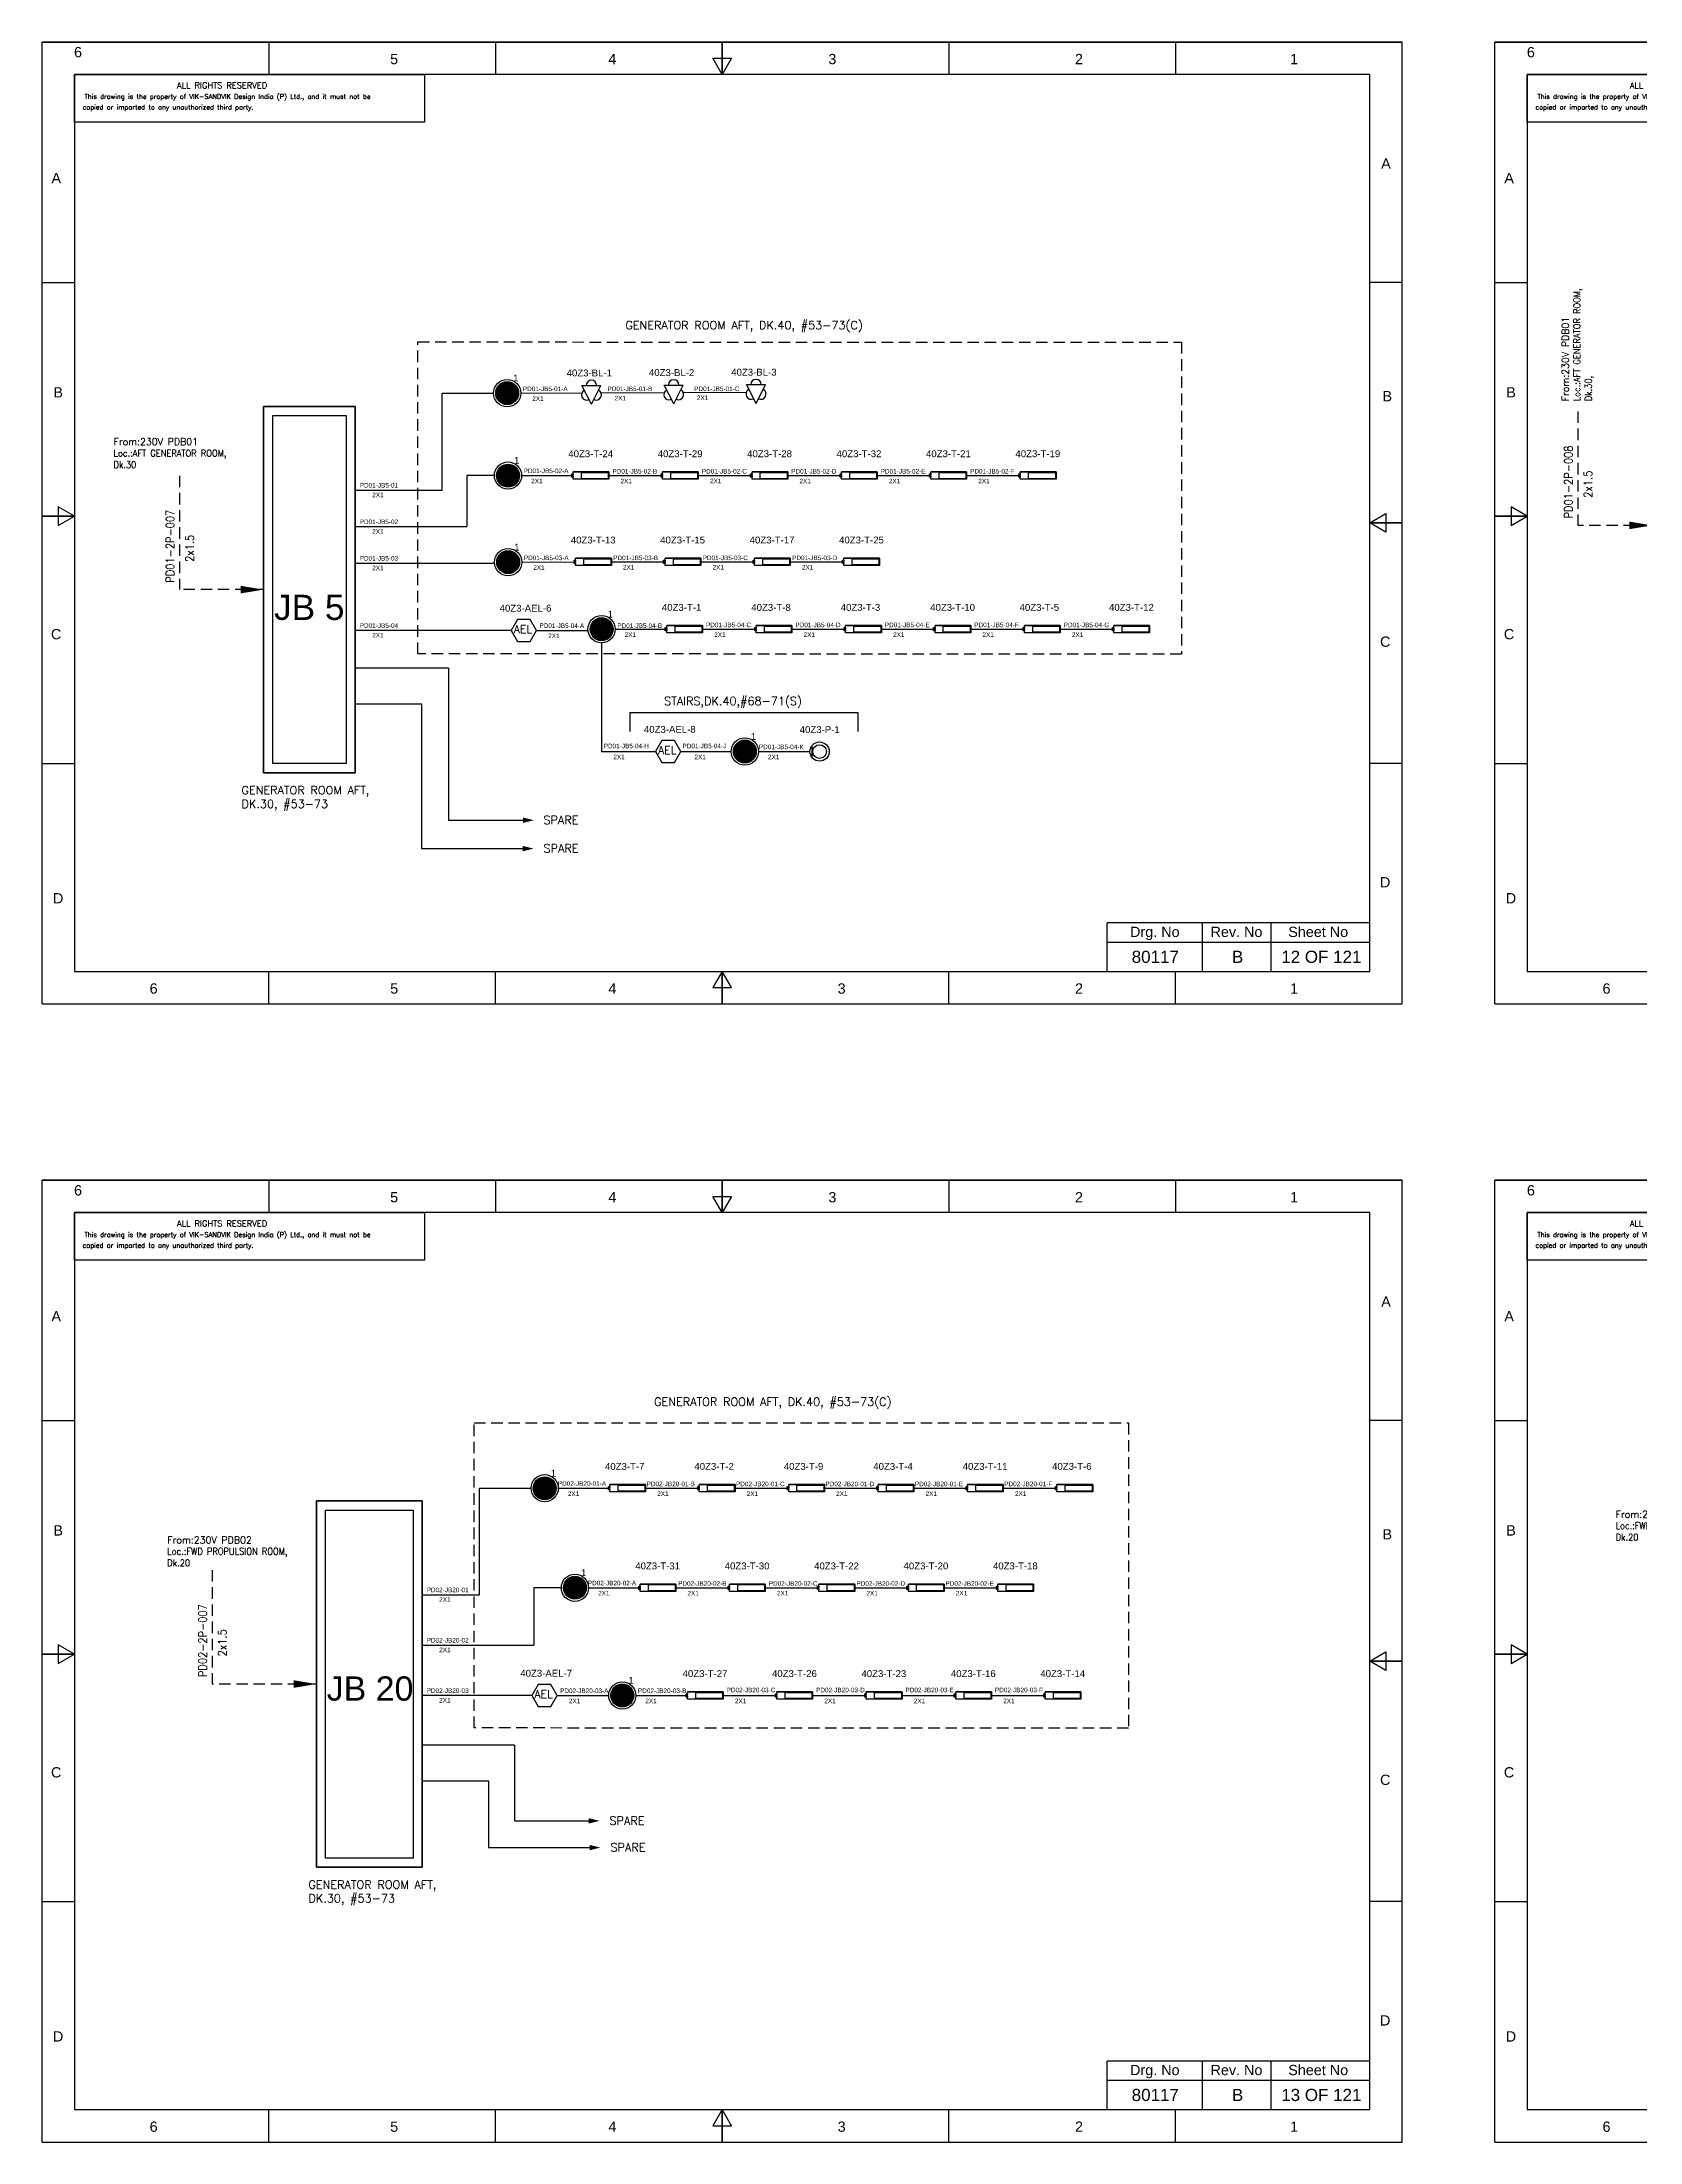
# Model space of a CAD drawing. Header units: inches. Extents: x -3311 to 1429, y -713 to 2436.
# Drawn here: x -2040.1 to -1691.2, y 1612.5 to 2071.1 of the extents above; entities that cross this region are included whole.
import ezdxf
from ezdxf.enums import TextEntityAlignment as Align

# ---------------------------------------------------------------- set-up
doc = ezdxf.new("R2010")
doc.units = ezdxf.units.IN
doc.linetypes.add('HIDDEN', pattern=[0.375, 0.25, -0.125])
doc.linetypes.add('SOLID', pattern=[0])
for name, color, linetype, lineweight in [('ELEC_TXT-025', 1, 'Continuous', 25), ('HEL-025', 1, 'Continuous', 25), ('HEL-035', 2, 'Continuous', 35)]:
    doc.layers.add(name, color=color, linetype=linetype, lineweight=lineweight)
doc.layers.add('LINE', color=3, linetype='SOLID')
doc.styles.add('_NORMAL', font='arial.ttf')
doc.styles.add('ROMANS', font='simplex.shx', dxfattribs={"width": 0.88})
doc.styles.get("Standard").update_dxf_attribs({"font": 'arial.ttf'})
doc.dimstyles.get("Standard").update_dxf_attribs({"dimtxt": 0.18, "dimasz": 0.18, "dimexe": 0.18, "dimexo": 0.0625, "dimgap": 0.09, "dimtad": 0, "dimtih": 1, "dimtoh": 1, "dimdec": 4, "dimzin": 0, "dimdsep": 46, "dimtxsty": 'Standard', "dimcen": 0.09, "dimadec": 0, "dimazin": 0, "dimtfac": 1, "dimtdec": 4, "dimtofl": 0, "dimtmove": 0, "dimatfit": 3, "dimfxl": 1, "dimtolj": 1, "dimtzin": 0, "dimarcsym": 0})
pattern_1 = [(0, (0, 0), (0, 6.985), [5.08, -1.905]), (90, (0, 0), (-6.985, 4e-16), [5.08, -1.905])]

# ---------------------------------------------------------------- blocks, each defined once
blk = doc.blocks.new('fr')
at = {"color": 7, "linetype": 'Continuous'}
for p, q in [((33763.99041882888, 4500.404704292372), (33466.99094982888, 4500.404704292372)), ((33466.99094982888, 4500.404704292372), (33763.99041882888, 4500.404704292372)), ((33466.99094982888, 4290.333634292372), (33466.99094982888, 4500.404704292372)), ((33516.49086132888, 4500.404704292372), (33516.49086132888, 4493.331604292372)), ((33565.99077282888, 4500.404704292372), (33565.99077282888, 4493.331604292372)), ((33615.49068432888, 4500.404704292372), (33615.49068432888, 4493.331604292372)), ((33615.49068432888, 4493.331604292372), (33615.49068432888, 4500.404704292372)), ((33615.49068432888, 4500.404704292372), (33615.49068432888, 4493.331604292372)), ((33664.99059582888, 4500.404704292372), (33664.99059582888, 4493.331604292372)), ((33714.49050732888, 4500.404704292372), (33714.49050732888, 4493.331604292372)), ((33763.99041882888, 4290.333634292372), (33763.99041882888, 4500.404704292372)), ((33763.99041882888, 4290.333634292372), (33763.99041882888, 4500.404704292372)), ((33615.49068432888, 4493.331604292372), (33613.44882182088, 4496.868154292371)), ((33613.44882182088, 4496.868154292371), (33617.53254683689, 4496.868154292371)), ((33617.53254683689, 4496.868154292371), (33615.49068432888, 4493.331604292372)), ((33756.91731882888, 4493.331604292372), (33474.06404982888, 4493.331604292372)), ((33474.06404982888, 4493.331604292372), (33474.06404982888, 4297.406734292372)), ((33756.91731882888, 4297.406734292372), (33756.91731882888, 4493.331604292372)), ((33466.99094982888, 4447.886936792373), (33474.06404982888, 4447.886936792373)), ((33763.99041882888, 4447.886936792373), (33756.91731882888, 4447.886936792373)), ((33474.06404982888, 4396.869169292371), (33470.52749982888, 4398.911031800373)), ((33470.52749982888, 4398.911031800373), (33470.52749982888, 4394.827306784372)), ((33466.99094982888, 4396.869169292371), (33474.06404982888, 4396.869169292371)), ((33474.06404982888, 4396.869169292371), (33466.99094982888, 4396.869169292371)), ((33466.99094982888, 4396.869169292371), (33474.06404982888, 4396.869169292371)), ((33470.52749982888, 4394.827306784372), (33474.06404982888, 4396.869169292371)), ((33756.91731882888, 4395.369169292371), (33760.45386882887, 4397.411031800371)), ((33763.99041882888, 4395.369169292371), (33756.91731882888, 4395.369169292371)), ((33760.45386882887, 4393.327306784372), (33756.91731882888, 4395.369169292371)), ((33756.91731882888, 4395.369169292371), (33763.99041882888, 4395.369169292371)), ((33763.99041882888, 4395.369169292371), (33756.91731882888, 4395.369169292371)), ((33760.45386882887, 4397.411031800371), (33760.45386882887, 4393.327306784372)), ((33466.99094982888, 4342.851401792372), (33474.06404982888, 4342.851401792372)), ((33763.99041882888, 4342.851401792372), (33756.91731882888, 4342.851401792372)), ((33474.06404982888, 4297.406734292372), (33756.91731882888, 4297.406734292372)), ((33516.49086132888, 4290.333634292372), (33516.49086132888, 4297.406734292372)), ((33565.99077282888, 4290.333634292372), (33565.99077282888, 4297.406734292372)), ((33615.49068432888, 4297.406734292372), (33613.44882182088, 4293.870184292372)), ((33613.44882182088, 4293.870184292372), (33617.53254683689, 4293.870184292372)), ((33615.49068432888, 4290.333634292372), (33615.49068432888, 4297.406734292372)), ((33617.53254683689, 4293.870184292372), (33615.49068432888, 4297.406734292372)), ((33615.49068432888, 4297.406734292372), (33615.49068432888, 4290.333634292372)), ((33615.49068432888, 4290.333634292372), (33615.49068432888, 4297.406734292372)), ((33664.99059582888, 4290.333634292372), (33664.99059582888, 4297.406734292372)), ((33714.49050732888, 4290.333634292372), (33714.49050732888, 4297.406734292372)), ((33466.99094982888, 4290.333634292372), (33763.99041882888, 4290.333634292372)), ((33466.99094982888, 4290.333634292372), (33763.99041882888, 4290.333634292372))]:
    blk.add_line(p, q, dxfattribs=at)
at = {"color": 7, "style": '_NORMAL'}
for s, p in [('6', (33474.85554122253, 4498.184568051995)), ('5', (33543.88086868043, 4496.684568051995)), ('4', (33591.52292783513, 4496.684568051995)), ('3', (33639.57026672662, 4496.684568051994)), ('2', (33693.41447692277, 4496.684568051995)), ('1', (33740.39470872623, 4496.684568051995)), ('A', (33760.45386882887, 4473.878661882723)), ('A', (33470.10256842159, 4470.684646417788)), ('B', (33470.52499920517, 4423.895143770592)), ('B', (33760.73536651571, 4423.056339053171)), ('C', (33470.08476970382, 4371.074991954313)), ('C', (33760.28539060379, 4369.440827315858)), ('D', (33760.2726824658, 4316.886883350412)), ('D', (33470.50885169667, 4313.392487638034)), ('6', (33491.36728552911, 4293.686598051996)), ('5', (33543.89261298701, 4293.686598051996)), ('4', (33591.53467214172, 4293.686598051996)), ('3', (33641.59491144936, 4293.686598051996)), ('2', (33693.42622122935, 4293.686598051996)), ('1', (33740.40645303282, 4293.686598051996))]:
    blk.add_text(s, height=2.245709249999999, dxfattribs=at).set_placement(p, align=Align.MIDDLE_CENTER)
blk = doc.blocks.new('A$C4BAD7D21')
at = {"layer": 'HEL-025'}
blk.add_lwpolyline([(-34000.00013845507, -7.23888515495e-05), (-34000.00013845501, 2086.008166713233), (-18713.72949524718, 2086.008166713277), (-18713.72949524724, -7.23888078937e-05)], close=True, dxfattribs=at)
at = {"layer": 'HEL-025', "style": 'ROMANS'}
for s, p in [('This drawing is the property of VIK-SANDVIK Design India (P) Ltd., and it must not be', (-33557.56104603212, 1015.847137906297)), (' copied or imparted to any unauthorized third party.', (-33784.71575493622, 550.1417873854515))]:
    blk.add_text(s, height=210, dxfattribs=at).set_placement(p)
at = {"layer": 'HEL-035', "style": 'ROMANS'}
blk.add_text('     ALL RIGHTS RESERVED', height=262.5, dxfattribs=at).set_placement((-30497.35732344113, 1475.667350434829))
blk = doc.blocks.new('AEL')
at = {"color": 4}
blk.add_lwpolyline([(989.9752931674598, -190.0937488762077), (992.7522595313308, -190.0937488762077), (994.140742713266, -187.6888254596407), (992.7522595313308, -185.2839020430737), (989.9752931674598, -185.2839020430737), (988.5868099855245, -187.6888254596407)], close=True, dxfattribs=at)
at = {"color": 4, "style": 'ROMANS'}
blk.add_text('AEL', height=1.725, dxfattribs=at).set_placement((989.1959836497424, -188.2711585409042))
blk = doc.blocks.new('AEL_L')
blk.add_blockref('AEL', (0, 0))
blk.add_attdef('TAG_NO', (986.5509174898416, -183.5896636619281), '', height=1.5)
blk = doc.blocks.new('FIXED_KEY_SWITCH')
h = blk.add_hatch(color=1)
h.dxf.hatch_style = 1
edge = h.paths.add_edge_path()
edge.add_arc((848.1293472096052, 1737.458094578189), 2.5, 0, 360)
at = {"color": 1}
blk.add_circle((848.1293472096052, 1737.458094578189), 2.5, dxfattribs=at)
at = {"color": 7, "insert": (849.4370786624187, 1741.499464984656), "char_height": 1.5, "attachment_point": 1, "style": '_NORMAL'}
blk.add_mtext_dynamic_manual_height_columns('1', width=1.5, gutter_width=7.5, heights=[0], dxfattribs=at)
blk = doc.blocks.new('SWT')
blk.add_blockref('FIXED_KEY_SWITCH', (0, 0))
blk.add_attdef('TAG_NO', (844.5529265958943, 1741.112352781243), '', height=1.5)
blk = doc.blocks.new('2A')
at = {"color": 7, "lineweight": -3, "ltscale": 2.5}
blk.add_line((790.0248076338233, 1997.62080387622, -0.0270609315187806), (782.2260654954592, 1997.62080387622, -0.0270609315187806), dxfattribs=at)
at = {"color": 7, "lineweight": -3, "ltscale": 2.5, "elevation": -0.0270609315187806}
for points in [[(781.9116000866528, 1997.205709536597), (782.2260654954592, 1997.205709536597), (782.2260654954592, 1996.941558593201), (781.9116000866528, 1996.941558593201)], [(781.9116000866528, 1996.702564882509), (782.2260654954592, 1996.702564882509), (782.2260654954592, 1996.438413939113), (781.9116000866528, 1996.438413939113)], [(782.2260654954592, 1997.62080387622), (790.0248076338233, 1997.62080387622), (790.0248076338233, 1996.02331959949), (782.2260654954592, 1996.02331959949)], [(784.0292030799361, 1997.501307020874), (789.8782596837103, 1997.501307020874), (789.8782596837103, 1996.142816454836), (784.0292030799361, 1996.142816454836)]]:
    blk.add_lwpolyline(points, close=True, dxfattribs=at)
blk = doc.blocks.new('LED TUBE LIGHT 30W')
blk.add_blockref('2A', (179.9054482727602, -357.8945967387995))
blk.add_attdef('TAG_NO.', (962.5195036238373, 1642.970585224031), '', height=1.5)
blk = doc.blocks.new('1')
h = blk.add_hatch()
h.set_pattern_fill('ANGLE', color=6)
h.set_pattern_definition(pattern_1)
h.paths.add_polyline_path([(303.2302353130694, 2044.429466900096, 1), (306.2249300712715, 2044.429466900096, 1)], flags=0)
h.paths.add_polyline_path([(302.6275826921704, 2044.429466900096, 1), (306.8275826921705, 2044.429466900096, 1)])
h.paths.add_polyline_path([(306.2249300712715, 2044.429466900096, -1), (303.2302353130694, 2044.429466900096, -1)], flags=16)
h = blk.add_hatch()
h.set_pattern_fill('ANGLE', color=6)
h.set_pattern_definition(pattern_1)
h.paths.add_polyline_path([(303.2302353130694, 2044.429466900096, 1), (306.2249300712715, 2044.429466900096, 1)])
at = {"color": 6}
for radius in [2.099999999999999, 1.497347379101032]:
    blk.add_circle((304.7275826921705, 2044.429466900096), radius, dxfattribs=at)
blk = doc.blocks.new('LED PENDENT LIGHT 15W')
blk.add_blockref('1', (0, 0))
blk.add_attdef('TAG_NO', (301.6269754207697, 2048.098214413763), '', height=1.5)
blk = doc.blocks.new('11')
for p, q in [((437.995068615204, 1973.540583895057, -0.078803146233106), (442.1110686152034, 1973.540583895057, -0.078803146233106)), ((440.0530686152043, 1969.424583895056, -0.078803146233106), (437.995068615204, 1973.540583895057, -0.078803146233106)), ((440.0530686152043, 1969.424583895056, -0.078803146233106), (442.1110686152034, 1973.540583895057, -0.078803146233106))]:
    blk.add_line(p, q)
for centre, start, end in [((439.0240686152035, 1971.482583895057, -0.078803146233106), 116.5650511769781, 296.5650511769781), ((440.0530686152043, 1973.540583895057, -0.078803146233106), 0, 180), ((441.0820686152038, 1971.482583895057, -0.078803146233106), 243.4349488230219, 63.43494882302189)]:
    blk.add_arc(centre, 1.14677648267697, start, end)
blk = doc.blocks.new('BILGE LIGHT')
blk.add_blockref('11', (1524.930962269326, -1711.732857249636))
blk.add_attdef('TAG_NO', (1960.142413007661, 263.5219543915368), '', height=1.5)

msp = doc.modelspace()

# ---------------------------------------------------------------- linework, layer by layer
for p, q in [((-1952.770765281467, 1973.260009199975), (-1952.770765281467, 1994.447450021113)), ((-1941.338522628607, 1976.440534183204), (-1947.356990289605, 1976.440534183204)), ((-1947.356990289605, 1976.440534183204), (-1947.356990289605, 1965.286520592007)), ((-1937.694739601491, 1942.626743879207), (-1971.721610882747, 1942.626743879207)), ((-1917.926254130532, 1939.912792718602, -0.0270609315187806), (-1917.926254130532, 1916.167438551806, -0.0270609315187806)), ((-1951.350008422602, 1934.37648070972), (-1971.721610882749, 1934.37648070972)), ((-1951.350008422602, 1934.37648070972), (-1951.350008422602, 1901.164791044771)), ((-1911.733008550207, 1924.716512886789, -0.0541218630375611), (-1861.972119315888, 1924.716512886789, -0.0541218630375611)), ((-1944.577279764471, 1732.005431813135), (-1944.577279764471, 1755.272146400016)), ((-1926.718726512997, 1733.529652744788), (-1932.737194173995, 1733.529652744788)), ((-1932.737194173995, 1733.529652744788), (-1932.737194173995, 1721.007867375194)), ((-1936.931342791508, 1699.167868821287), (-1957.101814767138, 1699.167868821287)), ((-1936.931342791508, 1699.167868821287), (-1936.931342791508, 1682.617252585833))]:
    msp.add_line(p, q)
at = {"color": 7, "linetype": 'Continuous'}
for p, q in [((-1750.188914347404, 1878.733464336321), (-1807.50778885112, 1878.733464336321)), ((-1807.50778885112, 1868.137689520766), (-1807.50778885112, 1878.733464336321)), ((-1786.735187195543, 1868.137689520766), (-1786.735187195543, 1878.733464336321)), ((-1771.718917439924, 1868.137689520766), (-1771.718917439924, 1878.733464336321)), ((-1807.50778885112, 1874.550669264843), (-1750.188914347404, 1874.550669264843)), ((-1750.188914347404, 1630.152356001912), (-1807.50778885112, 1630.152356001912)), ((-1807.50778885112, 1619.556581186357), (-1807.50778885112, 1630.152356001912)), ((-1786.735187195543, 1619.556581186357), (-1786.735187195543, 1630.152356001912)), ((-1771.718917439924, 1619.556581186357), (-1771.718917439924, 1630.152356001912)), ((-1807.50778885112, 1625.969560930434), (-1750.188914347404, 1625.969560930434))]:
    msp.add_line(p, q, dxfattribs=at)
at = {"linetype": 'HIDDEN', "ltscale": 10}
for points in [[(-1958.03599729447, 2005.622406408722), (-1791.285233663533, 2005.582960188041), (-1791.285233663533, 1937.446635663453), (-1958.03599729447, 1937.486081884133)], [(-1945.7583733123, 1769.559044784148), (-1802.858967352171, 1769.51909270681), (-1802.855443044373, 1702.86866706396), (-1945.754849004503, 1702.908619141298)]]:
    msp.add_lwpolyline(points, close=True, dxfattribs=at)
for points in [[(-1704.736745489671, 1990.437326738639), (-1704.736745489671, 1965.559533421611)], [(-2010.060214029672, 1976.408493217158), (-2010.060214029672, 1951.53069990013)], [(-2002.937207603166, 1737.379467542142), (-2002.937207603166, 1712.501674225114)]]:
    msp.add_lwpolyline(points, dxfattribs=at)
for points in [[(-1935.083037378693, 1901.164791044771, 1.178849999999999, 0, 0), (-1932.725337378693, 1901.164791044771, 0, 0, 0)], [(-1935.157757027507, 1894.966765200199, 1.178849999999999, 0, 0), (-1932.800057027507, 1894.966765200199, 0, 0, 0)], [(-1920.754048232996, 1682.617252585833, 1.178849999999999, 0, 0), (-1918.396348232996, 1682.617252585833, 0, 0, 0)], [(-1920.537960911897, 1676.784224023434, 1.178849999999999, 0, 0), (-1918.180260911897, 1676.784224023434, 0, 0, 0)]]:
    msp.add_lwpolyline(points, format="xyseb")
at = {"layer": 'LINE', "color": 0}
for p, q in [((-1991.721610882747, 1991.53069990013), (-1991.721610882747, 1911.53069990013)), ((-1971.721610882747, 1991.53069990013), (-1991.721610882747, 1991.53069990013)), ((-1971.721610882747, 1911.53069990013), (-1971.721610882747, 1991.53069990013)), ((-1952.770765281467, 1994.447450021113), (-1941.52052156877, 1994.447450021113)), ((-1935.572212622949, 1994.450003068417), (-1922.239001002851, 1994.52179477609)), ((-1918.074789386527, 1994.533004894346), (-1904.26742384141, 1994.607349649323)), ((-1900.103212225086, 1994.61855976758), (-1886.295846679968, 1994.692904522556)), ((-1971.721610882747, 1973.260009199975), (-1952.770765281467, 1973.260009199975)), ((-1935.390212587004, 1976.440534183202, -0.001094042753933649), (-1924.136236781947, 1976.440534183202, -0.0270609315187806)), ((-1916.337494643583, 1976.440534183202, -0.0270609315187806), (-1904.609363817724, 1976.440534183202, -0.0541218630375611)), ((-1896.81062167936, 1976.440534183202, -0.0541218630375611), (-1885.082490853501, 1976.440534183202, -0.0811827945563417)), ((-1877.283748715137, 1976.440534183202, -0.0811827945563417), (-1865.555617889278, 1976.440534183202, -0.1082437260751222)), ((-1857.756875750914, 1976.440534183202, -0.1082437260751222), (-1846.028744925055, 1976.440534183202, -0.1353046575939028)), ((-1838.230002786691, 1976.440534183204, -0.1353046575939028), (-1826.501871960832, 1976.440534183204, -0.1623655891126834)), ((-1971.721610882747, 1965.286520592007), (-1947.356990289605, 1965.286520592007)), ((-1971.721610882747, 1957.31303198404), (-1941.289251568194, 1957.31303198404)), ((-1935.348907540373, 1957.533103678366), (-1923.590538860546, 1957.596415758832)), ((-1915.791796722182, 1957.596415758832), (-1904.063665896323, 1957.596415758832, -0.0270609315187806)), ((-1896.264923757959, 1957.596415758832, -0.0270609315187806), (-1884.5367929321, 1957.596415758832, -0.0541218630375612)), ((-1876.738050793736, 1957.596415758832, -0.0541218630375612), (-1865.009919967877, 1957.596415758832, -0.0811827945563417)), ((-1932.140806873752, 1942.626743879206), (-1920.889004885979, 1942.626743879206, -0.02596187300218932)), ((-1914.952099109731, 1942.886947739404, -0.02815497427270961), (-1903.698123304673, 1942.886947739404, -0.0541218630375611)), ((-1895.899381166308, 1942.886947739404, -0.0541218630375611), (-1884.17125034045, 1942.886947739404, -0.0811827945563417)), ((-1876.372508202085, 1942.886947739404, -0.0811827945563417), (-1864.644377376227, 1942.886947739404, -0.1082437260751222)), ((-1856.845635237862, 1942.886947739404, -0.1082437260751222), (-1845.117504412004, 1942.886947739404, -0.1353046575939028)), ((-1837.318762273639, 1942.886947739404, -0.1353046575939028), (-1825.590631447781, 1942.886947739404, -0.1623655891126833)), ((-1817.791889309416, 1942.886947739404, -0.1623655891126834), (-1806.063758483557, 1942.886947739404, -0.1894265206314639)), ((-1971.721610882749, 1926.574849573788), (-1957.258772088797, 1926.574849573788)), ((-1957.258772088797, 1926.574849573788), (-1957.258772088797, 1894.966765200199)), ((-1911.733008550207, 1924.716512886789, -0.0541218630375611), (-1911.733008550207, 1920.526963077984, -0.0541218630375611)), ((-1861.972119315888, 1924.716512886789, -0.0541218630375611), (-1861.972119315888, 1920.526963077984, -0.0541218630375611)), ((-1917.926254130532, 1916.167438551805, -0.0307512346262732), (-1906.190566877522, 1916.167438551806, -0.0541218630375611)), ((-1900.636634149782, 1916.167438551806, -0.0541218630375611), (-1889.631899832764, 1916.167438551806, -0.0541218630375611)), ((-1883.683589791161, 1916.167438551806, -0.05521590579149716), (-1872.429613986103, 1916.167438551806, -0.0811827945563417)), ((-1991.721610882747, 1911.53069990013), (-1971.721610882747, 1911.53069990013)), ((-1951.350008422604, 1901.164791044771), (-1935.083037378693, 1901.164791044771)), ((-1957.258772088797, 1894.966765200199), (-1935.068080542107, 1894.966765200199)), ((-1980.181406817315, 1752.501674225114), (-1980.181406817315, 1672.501674225114)), ((-1957.101814767137, 1752.501674225114), (-1980.181406817315, 1752.501674225114)), ((-1957.101814767137, 1672.501674225114), (-1957.101814767137, 1752.501674225114)), ((-1944.577279764471, 1755.272146400016), (-1933.327036051776, 1755.272146400016)), ((-1927.378726010173, 1755.272146400015, -0.001094042753928445), (-1916.124750205114, 1755.272146400015, -0.0270609315187806)), ((-1908.32600806675, 1755.272146400014, -0.0270609315187806), (-1896.597877240891, 1755.272146400014, -0.0541218630375611)), ((-1888.799135102527, 1755.272146400014, -0.0541218630375611), (-1877.071004276668, 1755.272146400014, -0.0811827945563417)), ((-1869.272262138304, 1755.272146400014, -0.0811827945563417), (-1857.544131312445, 1755.272146400014, -0.1082437260751222)), ((-1849.745389174081, 1755.272146400016, -0.1082437260751222), (-1838.017258348222, 1755.272146400016, -0.1353046575939028)), ((-1830.218516209858, 1755.272146400017, -0.1353046575939028), (-1818.490385383999, 1755.272146400017, -0.1623655891126833)), ((-1957.101814767137, 1732.005431813135), (-1944.577279764471, 1732.005431813135)), ((-1920.770416471393, 1733.529652744786, -0.001094042753934194), (-1909.516440666337, 1733.529652744786, -0.0270609315187806)), ((-1901.717698527973, 1733.529652744786, -0.0270609315187806), (-1889.989567702114, 1733.529652744786, -0.0541218630375611)), ((-1882.19082556375, 1733.529652744786, -0.0541218630375611), (-1870.462694737891, 1733.529652744786, -0.0811827945563417)), ((-1862.663952599527, 1733.529652744786, -0.0811827945563417), (-1850.935821773668, 1733.529652744786, -0.1082437260751222)), ((-1843.137079635304, 1733.529652744786, -0.1082437260751222), (-1831.408948809445, 1733.529652744786, -0.1353046575939028)), ((-1957.101814767137, 1721.007867375194), (-1932.737194173995, 1721.007867375194)), ((-1933.187055325841, 1710.010302937253), (-1957.101814767138, 1710.010302937253)), ((-1927.633122598103, 1710.010302937252), (-1916.379146793047, 1710.010302937252, -0.02596688876484591)), ((-1910.430836751443, 1710.010302937252, -0.02815497427271007), (-1899.176860946385, 1710.010302937252, -0.0541218630375611)), ((-1891.378118808021, 1710.010302937252, -0.0541218630375611), (-1879.649987982162, 1710.010302937252, -0.0811827945563417)), ((-1871.851245843798, 1710.010302937252, -0.0811827945563417), (-1860.123115017939, 1710.010302937252, -0.1082437260751222)), ((-1852.324372879575, 1710.010302937252, -0.1082437260751222), (-1840.596242053716, 1710.010302937252, -0.1353046575939028)), ((-1832.797499915352, 1710.010302937252, -0.1353046575939028), (-1821.069369089493, 1710.010302937252, -0.1623655891126834)), ((-1957.101814767138, 1691.366237685355), (-1942.638975973186, 1691.366237685355)), ((-1942.638975973186, 1691.366237685355), (-1942.638975973186, 1676.784224023434)), ((-1936.931342791508, 1682.617252585833), (-1920.664371747596, 1682.617252585833)), ((-1942.638975973186, 1676.784224023434), (-1920.448284426496, 1676.784224023434)), ((-1980.181406817315, 1672.501674225114), (-1957.101814767137, 1672.501674225114))]:
    msp.add_line(p, q, dxfattribs=at)
for points in [[(-1991.721610882747, 1991.53069990013), (-1971.721610882747, 1991.53069990013), (-1971.721610882747, 1911.53069990013), (-1991.721610882747, 1911.53069990013)], [(-1989.721610882747, 1989.53069990013), (-1973.721610882747, 1989.53069990013), (-1973.721610882747, 1913.53069990013), (-1989.721610882747, 1913.53069990013)], [(-1980.181406817315, 1752.501674225114), (-1957.101814767137, 1752.501674225114), (-1957.101814767137, 1672.501674225114), (-1980.181406817315, 1672.501674225114)], [(-1978.181406817315, 1750.501674225114), (-1959.101814767137, 1750.501674225114), (-1959.101814767137, 1674.501674225114), (-1978.181406817315, 1674.501674225114)]]:
    msp.add_lwpolyline(points, close=True, dxfattribs=at)
for centre in [(-1938.546366547968, 1994.447450021113), (-1938.364367607805, 1976.440534183203), (-1938.323061465392, 1957.530550631062), (-1917.926254130532, 1942.886947739404, -0.0270609315187806), (-1886.657744811962, 1916.167438551805, -0.0541218630375611), (-1930.352881030974, 1755.272146400016), (-1923.744571492195, 1733.529652744787), (-1913.404991772245, 1710.010302937252, -0.0270609315187806)]:
    msp.add_circle(centre, 2.974155020801596, dxfattribs=at)

# ---------------------------------------------------------------- block references
for name, p in [('fr', (-35507.10623317628, -2429.269044771607)), ('fr', (-35189.8708893957, -2429.269044771607)), ('SWT', (-2786.675713757573, 256.9893554429242)), ('SWT', (-2786.493714817411, 238.9824396050145)), ('SWT', (-2786.452408674997, 220.0724560528728)), ('SWT', (-2766.055601340138, 205.4288531612146, -0.0270609315187806)), ('SWT', (-2734.787092021568, 178.7093439736163, -0.0541218630375611)), ('fr', (-35507.10623317628, -2677.850153106016)), ('fr', (-35189.8708893957, -2677.850153106016)), ('SWT', (-2778.482228240579, 17.81405182182698)), ('SWT', (-2771.8739187018, -3.928441833401848)), ('SWT', (-2761.53433898185, -27.44779164093734, -0.0270609315187806))]:
    msp.add_blockref(name, p)
ref = msp.add_blockref('BILGE LIGHT', (-3849.195355903498, 1734.494880738646, 0.078803146233106))
ref.add_attrib('TAG_NO', '40Z3-BL-3', (-1889.618700245686, 1998.26979454561, 0.078803146233106), dxfattribs={"height": 1.5})
ref = msp.add_blockref('BILGE LIGHT', (-3885.138510226379, 1734.32377099218, 0.078803146233106))
ref.add_attrib('TAG_NO', '40Z3-BL-1', (-1925.561854568569, 1998.098684799143, 0.078803146233106), dxfattribs={"height": 1.5})
ref = msp.add_blockref('BILGE LIGHT', (-3867.166933064939, 1734.409325865413, 0.078803146233106))
ref.add_attrib('TAG_NO', '40Z3-BL-2', (-1907.590277407128, 1998.184239672376, 0.078803146233106), dxfattribs={"height": 1.5})
ref = msp.add_blockref('LED TUBE LIGHT 30W', (-2886.267750550167, 337.5130691841479))
ref.add_attrib('TAG_NO.', '40Z3-T-24', (-1925.197642775231, 1980.460839517652), dxfattribs={"height": 1.5})
ref = msp.add_blockref('LED TUBE LIGHT 30W', (-2866.740877585944, 337.5130691841479, -0.0270609315187806))
ref.add_attrib('TAG_NO.', '40Z3-T-29', (-1905.670769811008, 1980.460839517652, -0.0270609315187806), dxfattribs={"height": 1.5})
ref = msp.add_blockref('LED TUBE LIGHT 30W', (-2847.214004621721, 337.5130691841479, -0.0541218630375611))
ref.add_attrib('TAG_NO.', '40Z3-T-28', (-1886.143896846785, 1980.460839517652, -0.0541218630375611), dxfattribs={"height": 1.5})
ref = msp.add_blockref('LED TUBE LIGHT 30W', (-2827.687131657498, 337.5130691841479, -0.0811827945563417))
ref.add_attrib('TAG_NO.', '40Z3-T-32', (-1866.617023882562, 1980.460839517652, -0.0811827945563417), dxfattribs={"height": 1.5})
ref = msp.add_blockref('LED TUBE LIGHT 30W', (-2808.160258693275, 337.5130691841479, -0.1082437260751222))
ref.add_attrib('TAG_NO.', '40Z3-T-21', (-1847.090150918339, 1980.460839517652, -0.1082437260751222), dxfattribs={"height": 1.5})
ref = msp.add_blockref('LED TUBE LIGHT 30W', (-2788.633385729052, 337.5130691841488, -0.1353046575939028))
ref.add_attrib('TAG_NO.', '40Z3-T-19', (-1827.563277954115, 1980.460839517653, -0.1353046575939028), dxfattribs={"height": 1.5})
ref = msp.add_blockref('LED TUBE LIGHT 30W', (-2885.722052628766, 318.6689507597774, 0.0270609315187806))
ref.add_attrib('TAG_NO.', '40Z3-T-13', (-1924.651944853829, 1961.616721093282, 0.0270609315187806), dxfattribs={"height": 1.5})
ref = msp.add_blockref('LED TUBE LIGHT 30W', (-2866.195179664543, 318.6689507597774))
ref.add_attrib('TAG_NO.', '40Z3-T-15', (-1905.125071889606, 1961.616721093282), dxfattribs={"height": 1.5})
ref = msp.add_blockref('LED TUBE LIGHT 30W', (-2846.668306700319, 318.6689507597774, -0.0270609315187806))
ref.add_attrib('TAG_NO.', '40Z3-T-17', (-1885.598198925383, 1961.616721093282, -0.0270609315187806), dxfattribs={"height": 1.5})
ref = msp.add_blockref('LED TUBE LIGHT 30W', (-2827.141433736097, 318.6689507597774, -0.0541218630375612))
ref.add_attrib('TAG_NO.', '40Z3-T-25', (-1866.07132596116, 1961.616721093282, -0.0541218630375612), dxfattribs={"height": 1.5})
ref = msp.add_blockref('AEL_L', (-2926.281549587015, 2130.315569338847))
ref.add_attrib('TAG_NO', '40Z3-AEL-6', (-1940.186640294028, 1946.725905676919), dxfattribs={"color": 4, "height": 1.5})
ref = msp.add_blockref('LED TUBE LIGHT 30W', (-2865.829637072892, 303.9594827403491, -0.0270609315187806))
ref.add_attrib('TAG_NO.', '40Z3-T-1', (-1904.759529297956, 1946.907253073853, -0.0270609315187806), dxfattribs={"height": 1.5})
ref = msp.add_blockref('LED TUBE LIGHT 30W', (-2846.302764108669, 303.9594827403491, -0.0541218630375611))
ref.add_attrib('TAG_NO.', '40Z3-T-8', (-1885.232656333733, 1946.907253073853, -0.0541218630375611), dxfattribs={"height": 1.5})
ref = msp.add_blockref('LED TUBE LIGHT 30W', (-2826.775891144447, 303.9594827403491, -0.0811827945563417))
ref.add_attrib('TAG_NO.', '40Z3-T-3', (-1865.70578336951, 1946.907253073853, -0.0811827945563417), dxfattribs={"height": 1.5})
ref = msp.add_blockref('LED TUBE LIGHT 30W', (-2807.249018180224, 303.9594827403491, -0.1082437260751222))
ref.add_attrib('TAG_NO.', '40Z3-T-10', (-1846.178910405287, 1946.907253073853, -0.1082437260751222), dxfattribs={"height": 1.5})
ref = msp.add_blockref('LED TUBE LIGHT 30W', (-2787.722145216, 303.9594827403491, -0.1353046575939028))
ref.add_attrib('TAG_NO.', '40Z3-T-5', (-1826.652037441064, 1946.907253073853, -0.1353046575939028), dxfattribs={"height": 1.5})
ref = msp.add_blockref('LED TUBE LIGHT 30W', (-2768.195272251777, 303.9594827403491, -0.1623655891126834))
ref.add_attrib('TAG_NO.', '40Z3-T-12', (-1807.125164476841, 1946.907253073853, -0.1623655891126834), dxfattribs={"height": 1.5})
ref = msp.add_blockref('AEL_L', (-2894.777376863047, 2103.856264011446, -0.0541218630375611))
ref.add_attrib('TAG_NO', '40Z3-AEL-8', (-1908.682467570059, 1920.266600349518, -0.0541218630375611), dxfattribs={"color": 4, "height": 1.5})
ref = msp.add_blockref('LED PENDENT LIGHT 15W', (-2175.057196678274, -128.2620283482902, -0.0811827945563417))
ref.add_attrib('TAG_NO', '40Z3-P-1', (-1874.668250536451, 1920.204782189059, -0.0811827945563417), dxfattribs={"height": 1.5})
ref = msp.add_blockref('LED TUBE LIGHT 30W', (-2878.256263973334, 116.3446814009596))
ref.add_attrib('TAG_NO.', '40Z3-T-7', (-1917.186156198398, 1759.292451734464), dxfattribs={"height": 1.5})
ref = msp.add_blockref('LED TUBE LIGHT 30W', (-2858.729391009111, 116.3446814009596, -0.0270609315187806))
ref.add_attrib('TAG_NO.', '40Z3-T-2', (-1897.659283234174, 1759.292451734464, -0.0270609315187806), dxfattribs={"height": 1.5})
ref = msp.add_blockref('LED TUBE LIGHT 30W', (-2839.202518044888, 116.3446814009596, -0.0541218630375611))
ref.add_attrib('TAG_NO.', '40Z3-T-9', (-1878.132410269952, 1759.292451734464, -0.0541218630375611), dxfattribs={"height": 1.5})
ref = msp.add_blockref('LED TUBE LIGHT 30W', (-2819.675645080666, 116.3446814009596, -0.0811827945563417))
ref.add_attrib('TAG_NO.', '40Z3-T-4', (-1858.605537305729, 1759.292451734464, -0.0811827945563417), dxfattribs={"height": 1.5})
ref = msp.add_blockref('LED TUBE LIGHT 30W', (-2800.148772116442, 116.3446814009605, -0.1082437260751222))
ref.add_attrib('TAG_NO.', '40Z3-T-11', (-1839.078664341505, 1759.292451734465, -0.1082437260751222), dxfattribs={"height": 1.5})
ref = msp.add_blockref('LED TUBE LIGHT 30W', (-2780.621899152219, 116.3446814009614, -0.1353046575939028))
ref.add_attrib('TAG_NO.', '40Z3-T-6', (-1819.551791377282, 1759.292451734467, -0.1353046575939028), dxfattribs={"height": 1.5})
ref = msp.add_blockref('LED TUBE LIGHT 30W', (-2871.647954434557, 94.60218774573148))
ref.add_attrib('TAG_NO.', '40Z3-T-31', (-1910.57784665962, 1737.549958079236), dxfattribs={"height": 1.5})
ref = msp.add_blockref('LED TUBE LIGHT 30W', (-2852.121081470334, 94.60218774573148, -0.0270609315187806))
ref.add_attrib('TAG_NO.', '40Z3-T-30', (-1891.050973695397, 1737.549958079236, -0.0270609315187806), dxfattribs={"height": 1.5})
ref = msp.add_blockref('LED TUBE LIGHT 30W', (-2832.594208506111, 94.60218774573148, -0.0541218630375611))
ref.add_attrib('TAG_NO.', '40Z3-T-22', (-1871.524100731174, 1737.549958079236, -0.0541218630375611), dxfattribs={"height": 1.5})
ref = msp.add_blockref('LED TUBE LIGHT 30W', (-2813.067335541888, 94.60218774573148, -0.0811827945563417))
ref.add_attrib('TAG_NO.', '40Z3-T-20', (-1851.997227766951, 1737.549958079236, -0.0811827945563417), dxfattribs={"height": 1.5})
ref = msp.add_blockref('LED TUBE LIGHT 30W', (-2793.540462577665, 94.60218774573148, -0.1082437260751222))
ref.add_attrib('TAG_NO.', '40Z3-T-18', (-1832.470354802728, 1737.549958079236, -0.1082437260751222), dxfattribs={"height": 1.5})
ref = msp.add_blockref('AEL_L', (-2921.773865311367, 1897.699128396894))
ref.add_attrib('TAG_NO', '40Z3-AEL-7', (-1935.678956018379, 1714.109464734965), dxfattribs={"color": 4, "height": 1.5})
ref = msp.add_blockref('LED TUBE LIGHT 30W', (-2861.308374714605, 71.08283793819737, -0.0270609315187806))
ref.add_attrib('TAG_NO.', '40Z3-T-27', (-1900.238266939668, 1714.030608271701, -0.0270609315187806), dxfattribs={"height": 1.5})
ref = msp.add_blockref('LED TUBE LIGHT 30W', (-2841.781501750382, 71.08283793819737, -0.0541218630375611))
ref.add_attrib('TAG_NO.', '40Z3-T-26', (-1880.711393975445, 1714.030608271701, -0.0541218630375611), dxfattribs={"height": 1.5})
ref = msp.add_blockref('LED TUBE LIGHT 30W', (-2822.254628786159, 71.08283793819737, -0.0811827945563417))
ref.add_attrib('TAG_NO.', '40Z3-T-23', (-1861.184521011222, 1714.030608271701, -0.0811827945563417), dxfattribs={"height": 1.5})
ref = msp.add_blockref('LED TUBE LIGHT 30W', (-2802.727755821936, 71.08283793819737, -0.1082437260751222))
ref.add_attrib('TAG_NO.', '40Z3-T-16', (-1841.657648046999, 1714.030608271701, -0.1082437260751222), dxfattribs={"height": 1.5})
ref = msp.add_blockref('LED TUBE LIGHT 30W', (-2783.200882857713, 71.08283793819737, -0.1353046575939028))
ref.add_attrib('TAG_NO.', '40Z3-T-14', (-1822.130775082776, 1714.030608271701, -0.1353046575939028), dxfattribs={"height": 1.5})
at = {"layer": 'ELEC_TXT-025', "color": 0, "xscale": 0.005, "yscale": 0.005, "zscale": 0.005}
for p in [(-1863.042182655128, 2053.6325186872), (-1545.80683887455, 2053.6325186872), (-1863.042182655128, 1805.051410352791), (-1545.80683887455, 1805.051410352791)]:
    msp.add_blockref('A$C4BAD7D21', p, dxfattribs=at)

# ---------------------------------------------------------------- texts
at = {"color": 7}
for s, p in [('PD01-JB5-01-A', (-1935.130194601923, 1994.885276966984, 0.0541218630375611)), ('PD01-JB5-01-B', (-1916.638843999666, 1994.885276966984, 0.0541218630375611)), ('PD01-JB5-01-C', (-1897.69345522251, 1994.885276966984, 0.0541218630375611)), ('2X1', (-1933.061461524759, 1992.760450613128)), ('2X1', (-1915.089884363317, 1992.846005486361)), ('2X1', (-1897.118307201876, 1992.931560359594)), ('PD01-JB5-02-A', (-1934.948195661761, 1976.974950560012, 0.0541218630375611)), ('PD01-JB5-02-B', (-1915.567870647651, 1976.878361129074, 0.0270609315187806)), ('PD01-JB5-02-C', (-1896.040997683428, 1976.878361129074)), ('PD01-JB5-02-D', (-1876.514124719205, 1976.878361129074, -0.0270609315187806)), ('PD01-JB5-02-E', (-1856.987251754982, 1976.878361129074, -0.0541218630375612)), ('PD01-JB5-02-F', (-1837.460378790759, 1976.878361129075, -0.0811827945563417)), ('PD01-JB5-01', (-1970.744390303787, 1973.816318463837)), ('2X1', (-1968.01344756352, 1971.716946812181)), ('2X1', (-1933.305434314809, 1974.753534775217)), ('2X1', (-1913.803267617079, 1974.753534775217, -0.0270609315187806)), ('2X1', (-1894.251688386363, 1974.753534775217, -0.0541218630375611)), ('2X1', (-1874.72481542214, 1974.753534775217, -0.0811827945563417)), ('2X1', (-1855.197942457917, 1974.753534775217, -0.1082437260751222)), ('2X1', (-1835.671069493693, 1974.753534775219, -0.1353046575939028)), ('PD01-JB5-02', (-1970.744390303787, 1965.84282985587)), ('2X1', (-1968.01344756352, 1963.743458204213)), ('PD01-JB5-03', (-1970.744390303787, 1957.869341247902)), ('PD01-JB5-03-A', (-1934.906889519348, 1957.968377576932, 0.0541218630375611)), ('PD01-JB5-03-B', (-1915.380016555124, 1957.968377576932, 0.0270609315187806)), ('PD01-JB5-03-C', (-1895.853143590901, 1957.968377576932)), ('PD01-JB5-03-D', (-1876.326270626679, 1957.968377576932, -0.0270609315187806)), ('2X1', (-1968.01344756352, 1955.769969596245)), ('2X1', (-1932.838156442183, 1955.843551223077)), ('2X1', (-1913.257569695677, 1955.909416350847)), ('2X1', (-1893.705990464961, 1955.909416350847, -0.0270609315187806)), ('2X1', (-1874.179117500738, 1955.909416350847, -0.0541218630375612)), ('PD01-JB5-04', (-1970.744390303787, 1943.183053143069)), ('2X1', (-1968.01344756352, 1941.083681491412)), ('PD01-JB5-04-A', (-1931.501601291576, 1943.161160256016, 0.0541218630375611)), ('2X1', (-1929.581873580754, 1940.93974447122)), ('PD01-JB5-04-B', (-1914.495241447639, 1943.161160256016, 0.0541218630375611)), ('2X1', (-1912.892027104027, 1941.199948331418, -0.0270609315187806)), ('PD01-JB5-04-C', (-1895.129757170376, 1943.324774685276)), ('2X1', (-1893.340447873311, 1941.199948331419, -0.0541218630375611)), ('PD01-JB5-04-D', (-1875.602884206153, 1943.324774685276, -0.0270609315187806)), ('2X1', (-1873.813574909088, 1941.199948331419, -0.0811827945563417)), ('PD01-JB5-04-E', (-1856.07601124193, 1943.324774685276, -0.0541218630375611)), ('2X1', (-1854.286701944865, 1941.199948331419, -0.1082437260751222)), ('PD01-JB5-04-F', (-1836.549138277707, 1943.324774685276, -0.0811827945563417)), ('2X1', (-1834.759828980642, 1941.199948331419, -0.1353046575939028)), ('PD01-JB5-04-G', (-1817.022265313484, 1943.324774685276, -0.1082437260751222)), ('2X1', (-1815.232956016419, 1941.199948331419, -0.1623655891126834)), ('PD01-JB5-04-H', (-1917.464820087978, 1916.883358388941, 0.0233706284112095)), ('PD01-JB5-04-J', (-1900.256517748926, 1916.883358388941, 0.0233706284112879)), ('PD01-JB5-04-K', (-1883.578176651144, 1916.684844398279, -0.0036903031074927)), ('2X1', (-1915.359764410383, 1914.48043914382, -0.0270609315187806)), ('2X1', (-1897.65172912657, 1914.48043914382, -0.0541218630375611)), ('2X1', (-1881.598811518965, 1914.48043914382, -0.0541218630375611)), ('PD02-JB20-01-A', (-1927.490641812668, 1755.806562776825, 0.0541218630375611)), ('PD02-JB20-01-B', (-1908.110316798558, 1755.709973345887, 0.0270609315187806)), ('PD02-JB20-01-C', (-1888.583443834335, 1755.709973345887)), ('PD02-JB20-01-D', (-1869.056570870112, 1755.709973345887, -0.0270609315187806)), ('PD02-JB20-01-E', (-1849.529697905889, 1755.709973345887, -0.0541218630375612)), ('PD02-JB20-01-F', (-1830.002824941666, 1755.709973345888, -0.0811827945563417)), ('2X1', (-1925.293947737976, 1753.58514699203)), ('2X1', (-1905.791781040246, 1753.585146992029, -0.0270609315187806)), ('2X1', (-1886.24020180953, 1753.585146992029, -0.0541218630375611)), ('2X1', (-1866.713328845307, 1753.585146992029, -0.0811827945563417)), ('2X1', (-1847.186455881083, 1753.58514699203, -0.1082437260751222)), ('2X1', (-1827.65958291686, 1753.585146992031, -0.1353046575939028)), ('PD02-JB20-02-A', (-1920.93019286996, 1734.064069121596, 0.0541218630375611)), ('PD02-JB20-02-B', (-1901.216573052538, 1733.967479690658, 0.0270609315187806)), ('PD02-JB20-02-C', (-1881.421201567818, 1733.967479690658)), ('PD02-JB20-02-D', (-1862.301746327031, 1733.967479690658, -0.0270609315187806)), ('PD02-JB20-02-E', (-1842.842782940746, 1733.967479690658, -0.0541218630375612)), ('PD02-JB20-01', (-1956.124594188176, 1732.561741076998)), ('2X1', (-1953.39365144791, 1730.462369425341)), ('2X1', (-1918.685638199198, 1731.842653336801)), ('2X1', (-1899.183471501468, 1731.842653336801, -0.0270609315187806)), ('2X1', (-1879.631892270752, 1731.842653336801, -0.0541218630375611)), ('2X1', (-1860.105019306529, 1731.842653336801, -0.0811827945563417)), ('2X1', (-1840.578146342306, 1731.842653336801, -0.1082437260751222)), ('PD02-JB20-02', (-1956.124594188176, 1721.564176639057)), ('2X1', (-1953.39365144791, 1719.4648049874)), ('PD02-JB20-03', (-1956.124594188176, 1710.566612201116)), ('PD02-JB20-03-A', (-1926.993917015927, 1710.544719314062, 0.0541218630375611)), ('PD02-JB20-03-B', (-1909.98755717199, 1710.544719314062, 0.0541218630375611)), ('PD02-JB20-03-C', (-1890.622072894727, 1710.708333743322)), ('PD02-JB20-03-D', (-1871.095199930504, 1710.708333743322, -0.0270609315187806)), ('PD02-JB20-03-E', (-1851.568326966281, 1710.708333743322, -0.0541218630375611)), ('PD02-JB20-03-F', (-1832.041454002058, 1710.708333743322, -0.0811827945563417)), ('2X1', (-1953.39365144791, 1708.467240549459)), ('2X1', (-1925.074189305105, 1708.323303529267)), ('2X1', (-1908.370764745739, 1708.323303529266, -0.0270609315187806)), ('2X1', (-1888.819185515023, 1708.323303529267, -0.0541218630375611)), ('2X1', (-1869.2923125508, 1708.323303529267, -0.0811827945563417)), ('2X1', (-1849.765439586577, 1708.323303529267, -0.1082437260751222)), ('2X1', (-1830.238566622355, 1708.323303529267, -0.1353046575939028))]:
    msp.add_text(s, height=1, dxfattribs=at).set_placement(p)
at = {"color": 7, "lineweight": 30}
for s, height, p in [('JB 5 ', 5.5, (-1980.691412347509, 1947.659855132217)), ('JB 20', 5.3, (-1968.487400768971, 1711.53099748775))]:
    msp.add_text(s, height=height, dxfattribs=at).set_placement(p, align=Align.MIDDLE_CENTER)
at = {"color": 7}
for s, height, p in [('Drg. No', 2.245994999999999, (-1797.134575360458, 1876.784828989947)), ('Rev. No', 2.245994999999999, (-1779.296959731517, 1876.784828989947)), ('Sheet No', 2.245994999999999, (-1761.455558287625, 1876.784828989947)), ('80117', 2.65275, (-1797.026879948485, 1871.33971329781)), ('B', 2.65275, (-1779.056209364902, 1871.339713297812)), ('12 OF 121', 2.65275, (-1760.769691814925, 1871.339713297812)), ('Drg. No', 2.245994999999999, (-1797.134575360458, 1628.203720655539)), ('Rev. No', 2.245994999999999, (-1779.296959731517, 1628.203720655539)), ('Sheet No', 2.245994999999999, (-1761.455558287625, 1628.203720655539)), ('80117', 2.65275, (-1797.026879948485, 1622.758604963402)), ('B', 2.65275, (-1779.056209364902, 1622.758604963403)), ('13 OF 121', 2.65275, (-1760.769691814925, 1622.758604963403))]:
    msp.add_text(s, height=height, dxfattribs=at).set_placement(p, align=Align.MIDDLE_CENTER)
at = {"color": 7, "insert": (-1708.229288886824, 1992.66084589292), "char_height": 1.5, "width": 36.88843007146136, "attachment_point": 1, "rotation": 90}
msp.add_mtext('{\\Fromans|c0;\\C2;From:230V PDB01\\P\\Fsimplex|c0;\\W0.88;Loc.:AFT GENERATOR ROOM,      \\PDk.30,}', dxfattribs=at)
at = {"color": 7, "char_height": 1.8, "attachment_point": 1, "style": '_NORMAL'}
for s, insert, width in [('{\\Fromans|c0;\\C2;GENERATOR ROOM AFT, DK.40, #53-73(C)}', (-1912.729409194413, 2010.183331374193), 74.17760965465446), ('{\\Fromans|c0;\\C2;STAIRS,DK.40,#68-71(S)}', (-1904.272998366452, 1928.099552839215, -0.0541218630375611), 39.51502322616736), ('{\\Fromans|c0;\\C2;SPARE}', (-1930.619343863699, 1902.118559405476), 8.165826236390785), ('{\\Fromans|c0;\\C2;SPARE}', (-1930.604387027113, 1895.920533560904), 8.165826236390785), ('{\\Fromans|c0;\\C2;GENERATOR ROOM AFT, DK.40, #53-73(C)}', (-1906.456910143641, 1775.061158634055), 74.17760965465446), ('{\\Fromans|c0;\\C2;SPARE}', (-1916.200678232602, 1683.571020946538), 8.165826236390785), ('{\\Fromans|c0;\\C2;SPARE}', (-1915.984590911503, 1677.737992384139), 8.165826236390785)]:
    msp.add_mtext(s, dxfattribs=dict(at, insert=insert, width=width))
at = {"color": 7, "char_height": 1.5, "width": 36.88843007146136, "attachment_point": 1}
for s, insert in [('{\\Fromans|c0;\\C2;From:230V PDB01\\P\\Fsimplex|c0;\\W0.88;Loc.:AFT GENERATOR ROOM,      \\PDk.30}', (-2024.500033374042, 1984.576280688058)), ('{\\Fromans|c0;\\C2;From:230V PDB02\\P\\Fsimplex|c0;\\W0.88;Loc.:FWD PROPULSION ROOM,      \\PDk.20}', (-1696.509375672304, 1750.326056170431)), ('{\\Fromans|c0;\\C2;From:230V PDB02\\P\\Fsimplex|c0;\\W0.88;Loc.:FWD PROPULSION ROOM,      \\PDk.20}', (-2012.75904759775, 1744.726258141398))]:
    msp.add_mtext(s, dxfattribs=dict(at, insert=insert))
at = {"color": 7, "char_height": 1.8, "width": 17.12963194783359, "attachment_point": 1, "rotation": 90, "style": '_NORMAL'}
for s, insert in [('{\\Fromans|c0;\\W0.88;PD01-2P-008}', (-1707.724220886121, 1967.053703296659)), ('{\\Fromans|c0;\\W0.88;PD01-2P-007}', (-2013.047689426123, 1953.024869775179)), ('{\\Fromans|c0;\\W0.88;PD02-2P-007}', (-2005.924682999617, 1713.995844100162))]:
    msp.add_mtext(s, dxfattribs=dict(at, insert=insert))
at = {"color": 7, "char_height": 1.8, "attachment_point": 1, "rotation": 90, "style": '_NORMAL'}
for insert in [(-1703.453269485983, 1971.615547901992), (-2008.776738025984, 1957.586714380511), (-2001.653731599478, 1718.557688705495)]:
    msp.add_mtext('{\\Fsimplex|c0;\\W0.88;2x1.5}', dxfattribs=dict(at, insert=insert))
at = {"color": 7, "char_height": 1.8, "attachment_point": 1, "style": '_NORMAL'}
for insert in [(-1996.553484476204, 1908.631927608452), (-1981.933688360594, 1669.602901933436)]:
    msp.add_mtext('{\\Fromans|c0;\\C2;GENERATOR ROOM AFT, \\PDK.30, #53-73}', dxfattribs=dict(at, insert=insert))

# ---------------------------------------------------------------- leaders
at = {"linetype": 'HIDDEN', "ltscale": 10}
for points in [[(-1688.529502461423, 1965.559533421611), (-1704.736745489671, 1965.559533421611)], [(-1991.721610882747, 1951.53069990013), (-2010.060214029672, 1951.53069990013)], [(-1980.181406817315, 1712.501674225114), (-2002.937207603166, 1712.501674225114)]]:
    msp.add_leader(points, dimstyle='Standard', override={"dimasz": 5, "dimarcsym": 1}, dxfattribs=at)

doc.saveas('drawing.dxf')
